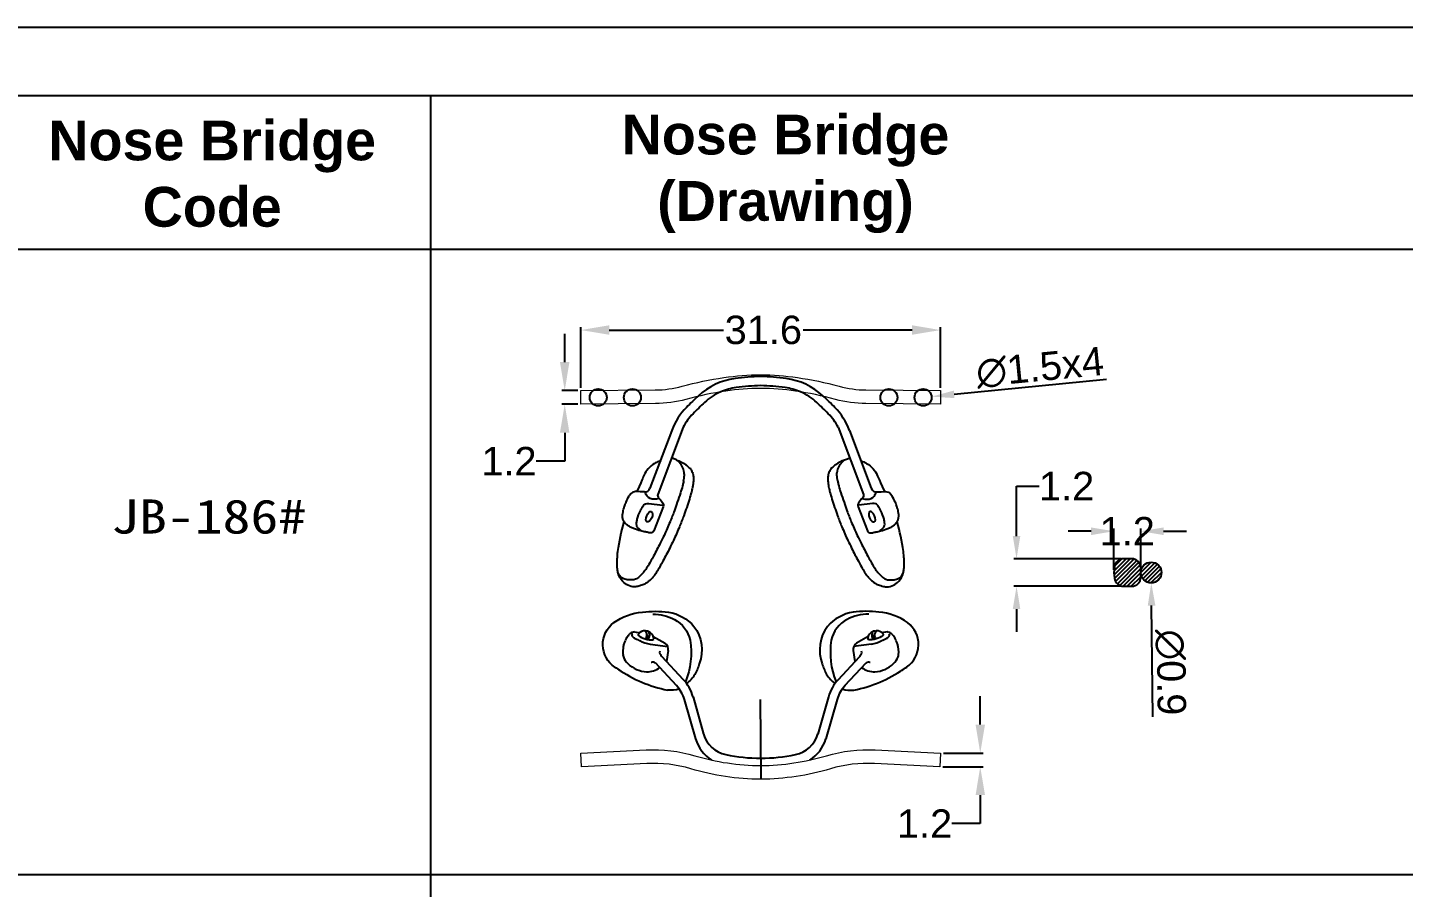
# Model space of a CAD drawing. Header units: inches. Extents: x 3613 to 8393, y -2205 to -794.
# Drawn here: x 7100.3 to 7221.2, y -964.2 to -888.6 of the extents above; entities that cross this region are included whole.
import ezdxf

# ---------------------------------------------------------------- set-up
doc = ezdxf.new("R2010")
doc.units = ezdxf.units.IN
doc.header["$MEASUREMENT"] = 0
doc.layers.add('Dimension', color=3, linetype='Continuous')
doc.styles.get("Standard").update_dxf_attribs({"font": 'arial.ttf'})
doc.dimstyles.get("Standard").update_dxf_attribs({"dimtxt": 2, "dimasz": 2, "dimexe": 0.25, "dimexo": 0.25, "dimgap": 0.25, "dimtad": 1, "dimzin": 0, "dimdsep": 46, "dimtxsty": 'Standard', "dimcen": 0, "dimclrd": 3, "dimclre": 3, "dimclrt": 256, "dimazin": 0, "dimtfac": 1, "dimtofl": 0, "dimtmove": 0, "dimatfit": 3, "dimfxl": 1, "dimtolj": 1, "dimtzin": 0, "dimarcsym": 0})
doc.dimstyles.new('Standard$0', dxfattribs={"dimtxt": 2.3, "dimasz": 2, "dimexe": 1, "dimexo": 1, "dimgap": 1, "dimtad": 0, "dimtih": 1, "dimtoh": 1, "dimdec": 1, "dimzin": 0, "dimdsep": 46, "dimtxsty": 'Standard', "dimcen": 0, "dimclrd": 4, "dimclre": 4, "dimclrt": 4, "dimadec": 1, "dimazin": 0, "dimtfac": 1, "dimtdec": 1, "dimtofl": 0, "dimtmove": 0, "dimatfit": 0, "dimfxl": 1, "dimtolj": 1, "dimtzin": 0, "dimarcsym": 0})

# ---------------------------------------------------------------- blocks, each defined once
blk = doc.blocks.new('*D616')
at = {"layer": 'Defpoints', "color": 0, "transparency": 16777216}
for p in [(7148.96, -915.24), (7148.96, -920.56), (7180.57, -920.56)]:
    blk.add_point(p, dxfattribs=at)
at = {"layer": 'Dimension', "color": 3, "lineweight": -2, "transparency": 16777216}
for p, q in [((7148.96, -920.31), (7148.96, -914.99)), ((7151.46, -915.24), (7161.51, -915.24)), ((7178.07, -915.24), (7168.5, -915.24)), ((7180.57, -920.31), (7180.57, -914.99))]:
    blk.add_line(p, q, dxfattribs=at)
at = {"layer": 'Dimension', "color": 3, "transparency": 16777216}
for points in [[(7151.46, -914.82), (7151.46, -915.65), (7148.96, -915.24)], [(7178.07, -914.82), (7178.07, -915.65), (7180.57, -915.24)]]:
    blk.add_solid(points, dxfattribs=at)
at = {"layer": 'Dimension', "transparency": 16777216, "insert": (7165, -915.24), "char_height": 2.5, "attachment_point": 5}
blk.add_mtext('\\A1;31.6', dxfattribs=at)
blk = doc.blocks.new('*D617')
at = {"layer": 'Defpoints', "color": 0, "transparency": 16777216}
for p in [(7178.29, -921.23), (7179.78, -921.09)]:
    blk.add_point(p, dxfattribs=at)
at = {"layer": 'Dimension', "color": 3, "lineweight": -2, "transparency": 16777216}
blk.add_line((7195.16, -919.59), (7181.77, -920.89), dxfattribs=at)
at = {"layer": 'Dimension', "color": 3, "transparency": 16777216}
blk.add_solid([(7181.74, -920.56), (7181.8, -921.22), (7179.78, -921.09)], dxfattribs=at)
at = {"layer": 'Dimension', "transparency": 16777216, "insert": (7189.31, -918.55), "char_height": 2.5, "attachment_point": 5, "rotation": 5.5595}
blk.add_mtext('\\A1;∅1.5x4', dxfattribs=at)
blk = doc.blocks.new('*D618')
at = {"layer": 'Defpoints', "color": 0, "transparency": 16777216}
for p in [(7147.55, -920.56), (7148.96, -920.56), (7148.96, -921.76)]:
    blk.add_point(p, dxfattribs=at)
at = {"layer": 'Dimension', "color": 3, "lineweight": -2, "transparency": 16777216}
for p, q in [((7147.55, -918.06), (7147.55, -915.56)), ((7148.71, -920.56), (7147.3, -920.56)), ((7148.71, -921.76), (7147.3, -921.76)), ((7147.55, -924.26), (7147.55, -926.76)), ((7147.55, -926.76), (7145.05, -926.76))]:
    blk.add_line(p, q, dxfattribs=at)
at = {"layer": 'Dimension', "color": 3, "transparency": 16777216}
for points in [[(7147.13, -918.06), (7147.96, -918.06), (7147.55, -920.56)], [(7147.13, -924.26), (7147.96, -924.26), (7147.55, -921.76)]]:
    blk.add_solid(points, dxfattribs=at)
at = {"layer": 'Dimension', "transparency": 16777216, "insert": (7142.65, -926.76), "char_height": 2.5, "attachment_point": 5}
blk.add_mtext('\\A1;1.2', dxfattribs=at)
blk = doc.blocks.new('rwerq')
at = {"color": 7}
for p, q in [((2748.79, -879.87), (2749.25, -879.94)), ((2749.13, -880.06), (2749.12, -880.1)), ((2750.07, -880.44), (2749.89, -880.12)), ((2769.7, -880.44), (2769.89, -880.12)), ((2770.99, -879.87), (2770.53, -879.94)), ((2770.64, -880.06), (2770.66, -880.1)), ((2750.07, -880.44), (2749.82, -880.39)), ((2750.16, -880.94), (2751.72, -881.16)), ((2750.44, -880.26), (2751.48, -880.85)), ((2750.49, -880.45), (2750.48, -880.49)), ((2769.62, -880.94), (2768.05, -881.16)), ((2769.33, -880.26), (2768.3, -880.85)), ((2769.29, -880.45), (2769.3, -880.49)), ((2769.7, -880.44), (2769.95, -880.39)), ((2752.48, -884.58), (2750.63, -882.59)), ((2753.07, -884.04), (2751.22, -882.05)), ((2751.76, -881.51), (2751.62, -882.48)), ((2766.71, -884.04), (2768.56, -882.05)), ((2767.29, -884.58), (2769.14, -882.59)), ((2768.02, -881.51), (2768.15, -882.48)), ((2753.17, -885.81), (2754.16, -889.28)), ((2753.94, -885.59), (2754.87, -888.85)), ((2765.83, -885.59), (2764.91, -888.85)), ((2766.6, -885.81), (2765.61, -889.28))]:
    blk.add_line(p, q, dxfattribs=at)
at = {"color": 6}
blk.add_line((2759.84, -885.82), (2759.9, -892.82), dxfattribs=at)
at = {"color": 7}
for points in [[(2747.06, -882.97, -0.513744), (2746.98, -879.05, -0.142615), (2749.5, -878.14, -0.067415), (2751.78, -878.13, -0.174323), (2754.02, -879.38, -0.255544), (2754.49, -882.67, -0.061993), (2754.09, -883.61, -0.111596), (2753.36, -884.39)], [(2750.4, -878.31, -0.120464), (2752.3, -878.77, -0.223282), (2753.68, -880.6, -0.137772), (2753.27, -884.27, -0.128973)], [(2772.71, -882.97, 0.513744), (2772.79, -879.05, 0.142615), (2770.27, -878.14, 0.067415), (2768, -878.13, 0.174323), (2765.75, -879.38, 0.255544), (2765.29, -882.67, 0.061993), (2765.68, -883.61, 0.111596), (2766.42, -884.39)], [(2769.38, -878.31, 0.120464), (2767.47, -878.77, 0.223282), (2766.09, -880.6, 0.137772), (2766.51, -884.27, 0.128973)], [(2752.73, -884.88, -0.107565), (2751.7, -884.98)], [(2767.05, -884.88, 0.107565), (2768.07, -884.98)]]:
    blk.add_lwpolyline(points, format="xyb", dxfattribs=at)
at = {"color": 6, "lineweight": 9}
blk.add_lwpolyline([(2759.9, -892.82, -0.071306), (2753.74, -891.9, 0.085126), (2749.88, -891.44), (2744.14, -891.72), (2744.08, -890.52), (2749.82, -890.24, -0.085126), (2754.09, -890.75, 0.071065), (2759.89, -891.62, 0.070837), (2765.67, -890.75, -0.085126), (2769.94, -890.24), (2775.68, -890.52), (2775.62, -891.72), (2769.88, -891.44, 0.085126), (2766.02, -891.9, -0.070858)], format="xyb", close=True, dxfattribs=at)
at = {"color": 7}
for centre, radius, start, end in [((2749.97, -881.58), 2.21, 138.6019, 141.7182), ((2748.84, -880.58), 0.711, 133.0989, 138.6019), ((2748.54, -880.26), 0.273, 124.3945, 133.0989), ((2750.35, -882.9), 3.47, 121.9562, 124.3945), ((2748.75, -880.34), 0.449, 106.65, 121.9562), ((2748.71, -880.16), 0.157, 128.9411, 248.3187), ((2748.88, -880.78), 0.911, 95.9247, 106.65), ((2749.71, -880.5), 0.726, 85.9683, 142.3848), ((2749.34, -880.13), 0.546, 331.677, 41.5193), ((2749.89, -880.09), 0.294, 67.9246, 111.0351), ((2749.59, -880.18), 0.546, 331.677, 41.0389), ((2749.73, -880.53), 0.759, 5.8058, 69.2025), ((2770.04, -880.53), 0.759, 110.7975, 174.1942), ((2770.18, -880.18), 0.546, 138.9611, 208.323), ((2769.88, -880.09), 0.294, 68.9649, 112.0754), ((2770.43, -880.13), 0.546, 138.4807, 208.323), ((2770.07, -880.5), 0.726, 37.6152, 94.0317), ((2770.89, -880.78), 0.911, 73.35, 84.0753), ((2771.06, -880.16), 0.157, 291.6813, 51.0589), ((2771.03, -880.34), 0.449, 58.0438, 73.35), ((2769.43, -882.9), 3.47, 55.6055, 58.0438), ((2771.23, -880.26), 0.273, 46.9011, 55.6055), ((2770.93, -880.58), 0.711, 41.3981, 46.9011), ((2769.81, -881.58), 2.21, 38.2818, 41.3981), ((2750.63, -881.69), 2.86, 170.7878, 175.785), ((2750.23, -881.63), 2.47, 163.383, 170.7878), ((2749.98, -881.55), 2.2, 155.545, 163.383), ((2750.64, -881.85), 2.93, 149.7665, 155.545), ((2749.42, -881.14), 1.51, 141.7182, 149.7665), ((2749.41, -879.3), 1.26, 233.0984, 240.522), ((2751.96, -874.79), 6.45, 240.522, 243.1849), ((2750.57, -877.54), 3.37, 243.1849, 246.8701), ((2750.59, -878.18), 2.79, 241.4533, 261.1579), ((2751.1, -881.4), 0.665, 350.7642, 55.6846), ((2768.67, -881.4), 0.665, 124.3154, 189.2358), ((2769.19, -878.18), 2.79, 278.8421, 298.5467), ((2769.2, -877.54), 3.37, 293.1299, 296.8151), ((2767.81, -874.79), 6.45, 296.8151, 299.478), ((2770.36, -879.3), 1.26, 299.478, 306.9016), ((2770.36, -881.14), 1.51, 30.2335, 38.2818), ((2769.13, -881.85), 2.93, 24.455, 30.2335), ((2769.79, -881.55), 2.2, 16.617, 24.455), ((2769.54, -881.63), 2.47, 9.2122, 16.617), ((2769.15, -881.69), 2.86, 4.215, 9.2122), ((2749.66, -881.62), 1.9, 175.785, 181.9257), ((2749.58, -881.62), 1.81, 181.9257, 188.3421), ((2749.1, -881.69), 1.33, 188.3421, 195.8403), ((2749.24, -881.55), 1.51, 199.5335, 226.9917), ((2750.86, -883.85), 1.41, 112.6253, 114.8186), ((2750.36, -882.65), 0.106, 106.6924, 112.6253), ((2750.46, -882.97), 0.445, 99.5039, 106.6924), ((2750.44, -882.84), 0.31, 91.2149, 99.5039), ((2750.44, -883.01), 0.476, 87.6031, 91.2149), ((2750.37, -883.02), 0.5, 55.8894, 79.8505), ((2751.31, -881.65), 0.312, 161.2786, 205.4427), ((2752.14, -881.19), 1.26, 208.4677, 223.1001), ((2767.64, -881.19), 1.26, 316.8999, 331.5323), ((2768.46, -881.65), 0.312, 334.5573, 18.7214), ((2769.41, -883.02), 0.5, 100.1495, 124.1106), ((2769.34, -883.01), 0.476, 88.7851, 92.3969), ((2769.34, -882.84), 0.31, 80.4961, 88.7851), ((2769.32, -882.97), 0.445, 73.3076, 80.4961), ((2769.41, -882.65), 0.106, 67.3747, 73.3076), ((2768.91, -883.85), 1.41, 65.1814, 67.3747), ((2770.53, -881.55), 1.51, 313.0083, 340.4665), ((2770.68, -881.69), 1.33, 344.1597, 351.6579), ((2770.2, -881.62), 1.81, 351.6579, 358.0743), ((2770.11, -881.62), 1.9, 358.0743, 4.215), ((2752.67, -874.8), 9.9, 235.5141, 238.7663), ((2753.97, -873.49), 11.71, 235.5927, 258.856), ((2750.1, -880.64), 2.76, 226.9917, 265.0519), ((2749.89, -881.48), 1.9, 269.1961, 306.6474), ((2765.81, -873.49), 11.71, 281.144, 304.4073), ((2769.89, -881.48), 1.9, 233.3526, 270.8039), ((2769.68, -880.64), 2.76, 274.9481, 313.0083), ((2767.11, -874.8), 9.9, 301.2337, 304.4859), ((2750.29, -886.63), 3, 15.8593, 42.9553), ((2750.29, -886.63), 3.8, 15.8593, 42.9553), ((2769.49, -886.63), 3.8, 137.0447, 164.1407), ((2769.49, -886.63), 3, 137.0447, 164.1407), ((2757.38, -888.29), 3.37, 197.1211, 237.8727), ((2757.34, -888.14), 2.57, 195.8593, 258.3823), ((2762.43, -888.14), 2.57, 281.6177, 344.1407), ((2762.39, -888.29), 3.37, 302.2914, 342.8789), ((2759.89, -875.77), 15.2, 258.3823, 270), ((2759.89, -875.77), 15.2, 270, 281.6177)]:
    blk.add_arc(centre, radius, start, end, dxfattribs=at)
blk.add_ellipse((2749.8, -880.3), major_axis=(-0.682, 0.199), ratio=0.267062, start_param=-0.011174, end_param=3.141593, dxfattribs=at)
at = {"color": 7, "extrusion": (0, 0, -1)}
blk.add_ellipse((2769.97, -880.3), major_axis=(0.682, 0.199), ratio=0.267062, start_param=-0.011174, end_param=3.141593, dxfattribs=at)
blk = doc.blocks.new('*D619')
at = {"layer": 'Defpoints', "color": 0, "transparency": 16777216}
for p in [(7180.57, -952.42), (7180.51, -953.62), (7184.06, -953.62)]:
    blk.add_point(p, dxfattribs=at)
at = {"layer": 'Dimension', "color": 3, "lineweight": -2, "transparency": 16777216}
for p, q in [((7184.06, -949.92), (7184.06, -947.42)), ((7180.82, -952.42), (7184.31, -952.42)), ((7180.76, -953.62), (7184.31, -953.62)), ((7184.06, -956.12), (7184.06, -958.62)), ((7184.06, -958.62), (7181.56, -958.62))]:
    blk.add_line(p, q, dxfattribs=at)
at = {"layer": 'Dimension', "color": 3, "transparency": 16777216}
for points in [[(7183.65, -949.92), (7184.48, -949.92), (7184.06, -952.42)], [(7183.65, -956.12), (7184.48, -956.12), (7184.06, -953.62)]]:
    blk.add_solid(points, dxfattribs=at)
at = {"layer": 'Dimension', "transparency": 16777216, "insert": (7179.17, -958.62), "char_height": 2.5, "attachment_point": 5}
blk.add_mtext('\\A1;1.2', dxfattribs=at)
blk = doc.blocks.new('*D613')
at = {"layer": 'Defpoints', "color": 0, "transparency": 16777216}
for p in [(7196.65, -935.35), (7187.25, -937.76), (7196.65, -937.76)]:
    blk.add_point(p, dxfattribs=at)
at = {"layer": 'Dimension', "color": 3, "lineweight": -2, "transparency": 16777216}
for p, q in [((7187.25, -933.35), (7187.25, -928.95)), ((7187.25, -928.95), (7189.25, -928.95)), ((7196.4, -935.35), (7187, -935.35)), ((7196.4, -937.76), (7187, -937.76)), ((7187.25, -939.76), (7187.25, -941.76))]:
    blk.add_line(p, q, dxfattribs=at)
at = {"layer": 'Dimension', "color": 3, "transparency": 16777216}
for points in [[(7186.92, -933.35), (7187.58, -933.35), (7187.25, -935.35)], [(7186.92, -939.76), (7187.58, -939.76), (7187.25, -937.76)]]:
    blk.add_solid(points, dxfattribs=at)
at = {"layer": 'Dimension', "transparency": 16777216, "insert": (7191.65, -928.95), "char_height": 2.5, "attachment_point": 5}
blk.add_mtext('\\A1;1.2', dxfattribs=at)
blk = doc.blocks.new('*D614')
at = {"layer": 'Defpoints', "color": 0, "transparency": 16777216}
for p in [(7198.17, -932.92), (7195.8, -936.57), (7198.17, -936.55)]:
    blk.add_point(p, dxfattribs=at)
at = {"layer": 'Dimension', "color": 3, "lineweight": -2, "transparency": 16777216}
for p, q in [((7193.8, -932.92), (7191.8, -932.92)), ((7195.8, -936.32), (7195.8, -932.67)), ((7198.17, -936.3), (7198.17, -932.67)), ((7200.17, -932.92), (7202.17, -932.92))]:
    blk.add_line(p, q, dxfattribs=at)
at = {"layer": 'Dimension', "color": 3, "transparency": 16777216}
for points in [[(7193.8, -932.59), (7193.8, -933.26), (7195.8, -932.92)], [(7200.17, -932.59), (7200.17, -933.26), (7198.17, -932.92)]]:
    blk.add_solid(points, dxfattribs=at)
at = {"layer": 'Dimension', "transparency": 16777216, "insert": (7196.98, -932.92), "char_height": 2.5, "attachment_point": 5}
blk.add_mtext('\\A1;1.2', dxfattribs=at)
blk = doc.blocks.new('*D615')
at = {"layer": 'Defpoints', "color": 0, "transparency": 16777216}
for p in [(7199.07, -935.64), (7199.09, -937.46)]:
    blk.add_point(p, dxfattribs=at)
at = {"layer": 'Dimension', "color": 3, "transparency": 16777216}
blk.add_line((7199.23, -949.24), (7199.11, -939.46), dxfattribs=at)
blk.add_solid([(7199.45, -939.46), (7198.78, -939.47), (7199.09, -937.46)], dxfattribs=at)
at = {"layer": 'Dimension', "transparency": 16777216, "insert": (7200.78, -945.33), "char_height": 2.5, "attachment_point": 5, "rotation": 270.6757}
blk.add_mtext('\\A1;∅0.9', dxfattribs=at)

msp = doc.modelspace()

# ---------------------------------------------------------------- hatches: boundary and pattern name
h = msp.add_hatch()
h.set_pattern_fill('ANSI31', color=6, scale=0.08, style=0)
h.set_pattern_definition([(45, (5810.44588, 188.3929), (-0.179605122, 0.179605122), [])])
h.paths.add_polyline_path([(7198.169, -936.552, 1), (7199.989, -936.552, 1)])
h.paths.add_polyline_path([(7195.798, -936.574), (7195.859, -937.058, 0.3782442), (7196.653, -937.759), (7197.369, -937.759, 0.4142136), (7198.169, -936.959), (7198.169, -936.146, 0.4142136), (7197.369, -935.346), (7196.654, -935.346, 0.3803161), (7195.86, -936.053)])

# ---------------------------------------------------------------- linework, layer by layer
for p, q in [((7421.585, -894.646), (7012.33, -894.646)), ((7135.759, -894.646), (7135.759, -1150.606)), ((7025.147, -908.139), (7421.585, -908.139)), ((7156.962, -924.056), (7155.041, -929.143)), ((7172.566, -924.056), (7174.488, -929.143)), ((7154.925, -930.47), (7156.145, -930.626)), ((7174.603, -930.47), (7173.383, -930.626)), ((7197.369, -935.346), (7196.654, -935.346)), ((7195.86, -936.053), (7195.798, -936.574)), ((7195.798, -936.574), (7195.859, -937.058)), ((7198.169, -936.959), (7198.169, -936.146)), ((7196.653, -937.759), (7197.369, -937.759)), ((7025.147, -963.101), (7421.585, -963.101))]:
    msp.add_line(p, q)
msp.add_lwpolyline([(7425.623, -1185.646), (7425.623, -888.646), (7005.623, -888.646), (7005.623, -1185.646)], close=True)
at = {"color": 0, "lineweight": 9}
msp.add_lwpolyline([(7148.962, -921.758), (7148.962, -920.558), (7155.51, -920.505, 0.0643228), (7157.876, -920.18, -0.0290956), (7161.536, -919.412, -0.0371805), (7164.764, -919.172, -0.0371805), (7167.993, -919.412, -0.0290956), (7171.653, -920.18, 0.0643228), (7174.018, -920.505), (7180.567, -920.558), (7180.567, -921.758), (7174.009, -921.705, -0.0643228), (7171.338, -921.338, 0.0290956), (7167.815, -920.599, 0.0371805), (7164.764, -920.372, 0.0371805), (7161.713, -920.599, 0.0290956), (7158.19, -921.338, -0.0643228), (7155.52, -921.705)], format="xyb", close=True, dxfattribs=at)
for points in [[(7157.96, -923.782), (7155.733, -929.68, 0.3000679), (7155.806, -930.002, -0.0494557), (7156.116, -930.366, -0.2856341), (7156.194, -930.781), (7155.379, -932.88, -0.3466997), (7155.059, -933.069)], [(7171.568, -923.782), (7173.796, -929.68, -0.3000679), (7173.723, -930.002, 0.0494557), (7173.413, -930.366, 0.2856341), (7173.334, -930.781), (7174.15, -932.88, 0.3466997), (7174.47, -933.069)], [(7157.403, -926.67, -0.0852305), (7158.176, -927.071, -0.0222342), (7158.296, -927.166, -0.0097125), (7158.562, -927.393, -0.0183546), (7158.652, -927.528, -0.0196429), (7158.726, -927.66, -0.0473703), (7158.799, -927.842, -0.0414031), (7158.844, -928.062, -0.0210017), (7158.857, -928.233, -0.0191066), (7158.856, -928.42, -0.0204937), (7158.827, -928.771, -0.0227266), (7158.774, -929.084, -0.0128701), (7158.678, -929.477, -0.0081503), (7158.499, -930.092, -0.0061706), (7158.264, -930.826, -0.0061441), (7158.009, -931.557, -0.0120278), (7157.625, -932.54, -0.0097407), (7157.099, -933.732, -0.0086312), (7156.77, -934.411, -0.0050715), (7156.178, -935.55, -0.013562), (7155.625, -936.522, -0.0318151), (7155.353, -936.914, -0.0315948), (7155.148, -937.141, -0.031673), (7154.916, -937.34, -0.0168853), (7154.699, -937.493, -0.0323217), (7154.578, -937.561, -0.018824), (7154.421, -937.63, -0.0145288), (7154.213, -937.705, -0.0144209), (7154.073, -937.746, -0.0108613), (7153.886, -937.791, -0.0427163), (7153.679, -937.817, -0.200115), (7152.626, -937.321, -0.1128926), (7152.239, -936.61, -0.0411718), (7152.178, -936.251, -0.026208), (7152.158, -935.991, -0.0080033), (7152.155, -935.623, -0.0112335), (7152.163, -935.361, -0.0132394), (7152.216, -934.692, -0.0354083), (7152.774, -932.091)], [(7172.125, -926.67, 0.0852305), (7171.352, -927.071, 0.0222342), (7171.232, -927.166, 0.0097125), (7170.967, -927.393, 0.0183546), (7170.877, -927.528, 0.0196429), (7170.802, -927.66, 0.0473703), (7170.73, -927.842, 0.0414031), (7170.685, -928.062, 0.0210017), (7170.672, -928.233, 0.0191066), (7170.672, -928.42, 0.0204937), (7170.701, -928.771, 0.0227266), (7170.755, -929.084, 0.0128701), (7170.851, -929.477, 0.0081503), (7171.029, -930.092, 0.0061706), (7171.265, -930.826, 0.0061441), (7171.52, -931.557, 0.0120278), (7171.903, -932.54, 0.0097407), (7172.429, -933.732, 0.0086312), (7172.759, -934.411, 0.0050715), (7173.351, -935.55, 0.013562), (7173.903, -936.522, 0.0318151), (7174.176, -936.914, 0.0315948), (7174.381, -937.141, 0.031673), (7174.613, -937.34, 0.0168853), (7174.83, -937.493, 0.0323217), (7174.95, -937.561, 0.018824), (7175.107, -937.63, 0.0145288), (7175.316, -937.705, 0.0144209), (7175.455, -937.746, 0.0108613), (7175.643, -937.791, 0.0427163), (7175.849, -937.817, 0.200115), (7176.903, -937.321, 0.1128926), (7177.29, -936.61, 0.0411718), (7177.35, -936.251, 0.026208), (7177.37, -935.991, 0.0080033), (7177.373, -935.623, 0.0112335), (7177.365, -935.361, 0.0132394), (7177.312, -934.692, 0.0354083), (7176.755, -932.091)], [(7157.995, -928.515, -0.0062113), (7157.978, -928.6, -0.0148709), (7157.897, -928.941, -0.0081503), (7157.719, -929.555, -0.0054676), (7157.439, -930.379, -0.0061441), (7157.184, -931.11, -0.0120278), (7156.801, -932.093, -0.0097407), (7156.275, -933.286, -0.0086312), (7155.945, -933.964, -0.0050715), (7155.353, -935.103, -0.013562), (7154.801, -936.075, -0.0318151), (7154.528, -936.467, -0.0318151)], [(7171.533, -928.515, 0.0062113), (7171.551, -928.6, 0.0148709), (7171.632, -928.941, 0.0081503), (7171.81, -929.555, 0.0054676), (7172.09, -930.379, 0.0061441), (7172.344, -931.11, 0.0120278), (7172.728, -932.093, 0.0097407), (7173.254, -933.286, 0.0086312), (7173.583, -933.964, 0.0050715), (7174.175, -935.103, 0.013562), (7174.728, -936.075, 0.0318151), (7175, -936.467, 0.0318151)], [(7153.597, -932.696, -0.0252137), (7153.307, -932.553, -0.0315835), (7153.063, -932.396, -0.0581077), (7152.851, -932.198, -0.0682494), (7152.718, -931.989, -0.0670042), (7152.637, -931.725, -0.0718514), (7152.632, -931.467, -0.0168902), (7152.671, -931.222, -0.0180591), (7152.723, -930.996, -0.0159675), (7152.799, -930.746, -0.0106375), (7152.933, -930.377, -0.0504547), (7153.22, -929.819)], [(7175.932, -932.696, 0.0252137), (7176.221, -932.553, 0.0315835), (7176.465, -932.396, 0.0581077), (7176.677, -932.198, 0.0682494), (7176.81, -931.989, 0.0670042), (7176.891, -931.725, 0.0718514), (7176.896, -931.467, 0.0168902), (7176.858, -931.222, 0.0180591), (7176.805, -930.996, 0.0159675), (7176.729, -930.746, 0.0106375), (7176.595, -930.377, 0.0504547), (7176.308, -929.819)], [(7152.736, -937.12, -0.3035749), (7152.191, -936.363)], [(7176.793, -937.12, 0.3035749), (7177.338, -936.363)]]:
    msp.add_lwpolyline(points, format="xyb")
for centre, radius in [((7150.493, -921.158), 0.75), ((7153.493, -921.158), 0.75), ((7176.035, -921.158), 0.75), ((7179.035, -921.158), 0.75), ((7199.079, -936.552), 0.91)]:
    msp.add_circle(centre, radius)
for centre, radius, start, end in [((7163.276, -925.302), 5.85, 97.45889, 132.92592), ((7165.416, -941.647), 22.335, 91.66889, 97.45889), ((7164.112, -941.647), 22.335, 82.54111, 88.33111), ((7166.252, -925.302), 5.85, 47.07408, 82.54111), ((7179.836, -943.105), 30.164, 132.92592, 135.69714), ((7163.276, -925.302), 5.05, 113.50548, 132.92592), ((7163.276, -925.302), 5.05, 97.45889, 113.50548), ((7165.416, -941.647), 21.535, 91.73882, 97.45889), ((7164.112, -941.647), 21.535, 82.54111, 88.26118), ((7166.252, -925.302), 5.05, 66.49452, 82.54111), ((7166.252, -925.302), 5.05, 47.07408, 66.49452), ((7149.693, -943.105), 30.164, 44.30286, 47.07408), ((7162.435, -926.123), 5.85, 135.69714, 159.31165), ((7179.836, -943.105), 29.364, 132.92592, 135.69714), ((7149.693, -943.105), 29.364, 44.30286, 47.07408), ((7167.094, -926.123), 5.85, 20.68835, 44.30286), ((7162.435, -926.123), 5.05, 135.69714, 152.38334), ((7167.094, -926.123), 5.05, 27.61666, 44.30286), ((7154.573, -928.967), 0.5, 266.8329, 339.31165), ((7174.955, -928.967), 0.5, 200.68835, 273.1671), ((7196.654, -936.146), 0.8, 90, 173.29047), ((7197.369, -936.146), 0.8, 0, 90), ((7197.369, -936.959), 0.8, 270, 0), ((7196.653, -936.959), 0.8, 187.12467, 270)]:
    msp.add_arc(centre, radius, start, end)
msp.add_ellipse((7154.972, -931.653), major_axis=(0.19, 0.455), ratio=0.4789694)
at = {"extrusion": (0, 0, -1)}
msp.add_ellipse((7174.556, -931.653), major_axis=(-0.19, 0.455), ratio=0.4789694, dxfattribs=at)
for points, knots in [([(7156, -926.712), (7155.931, -926.737), (7155.869, -926.761), (7155.815, -926.783), (7155.638, -926.853), (7155.292, -927.032), (7154.822, -927.452), (7154.594, -927.83), (7154.459, -928.124), (7153.886, -929.436)], [2.3619917, 2.3619917, 2.3619917, 2.3619917, 2.4778831, 2.4778831, 2.4778831, 2.8559402, 3.8337301, 4.8715972, 5.1244061, 5.1244061, 5.1244061, 5.1244061]), ([(7157.995, -928.515), (7158.015, -928.417), (7158.04, -928.27), (7158.067, -927.964), (7158.06, -927.781), (7157.9, -927.103), (7157.37, -926.616), (7157.001, -926.498), (7156.982, -926.492), (7156.963, -926.486), (7156.943, -926.48)], [0, 0, 0, 0, 0.3501015, 0.7350659, 1.1645473, 1.5297008, 1.613926, 1.613926, 1.613926, 1.618178, 1.618178, 1.618178, 1.618178]), ([(7171.533, -928.515), (7171.514, -928.417), (7171.488, -928.27), (7171.462, -927.964), (7171.468, -927.781), (7171.628, -927.103), (7172.159, -926.616), (7172.528, -926.498), (7172.546, -926.492), (7172.566, -926.486), (7172.586, -926.48)], [0, 0, 0, 0, 0.3501015, 0.7350659, 1.1645473, 1.5297008, 1.613926, 1.613926, 1.613926, 1.618178, 1.618178, 1.618178, 1.618178]), ([(7173.528, -926.712), (7173.598, -926.737), (7173.659, -926.761), (7173.714, -926.783), (7173.891, -926.853), (7174.237, -927.032), (7174.707, -927.452), (7174.934, -927.83), (7175.07, -928.124), (7175.643, -929.436)], [2.3619917, 2.3619917, 2.3619917, 2.3619917, 2.4778831, 2.4778831, 2.4778831, 2.8559402, 3.8337301, 4.8715972, 5.1244061, 5.1244061, 5.1244061, 5.1244061]), ([(7154.546, -929.466), (7153.93, -929.432), (7153.742, -929.435), (7153.469, -929.465), (7153.22, -929.819)], [1.38839886, 1.38839886, 1.38839886, 1.38839886, 1.62410758, 2.02426073, 2.02426073, 2.02426073, 2.02426073]), ([(7155.861, -930.058), (7155.776, -930.068), (7155.691, -930.078), (7155.605, -930.089), (7155.546, -930.096), (7155.258, -930.131), (7154.841, -929.999), (7154.72, -929.726), (7154.693, -929.667), (7154.692, -929.663), (7154.69, -929.66), (7154.689, -929.656), (7154.661, -929.594), (7154.633, -929.532), (7154.606, -929.469)], [-0.2604316, -0.2604316, -0.2604316, -0.2604316, 0, 0, 0, 0.1811987, 0.876975, 1.0686435, 1.0686435, 1.0686435, 1.0797287, 1.0797287, 1.0797287, 1.2821594, 1.2821594, 1.2821594, 1.2821594]), ([(7173.667, -930.058), (7173.753, -930.068), (7173.838, -930.078), (7173.923, -930.089), (7173.983, -930.096), (7174.27, -930.131), (7174.687, -929.999), (7174.809, -929.726), (7174.835, -929.667), (7174.837, -929.663), (7174.838, -929.66), (7174.84, -929.656), (7174.867, -929.594), (7174.895, -929.532), (7174.923, -929.469)], [-0.2604316, -0.2604316, -0.2604316, -0.2604316, 0, 0, 0, 0.1811987, 0.876975, 1.0686435, 1.0686435, 1.0686435, 1.0797287, 1.0797287, 1.0797287, 1.2821594, 1.2821594, 1.2821594, 1.2821594]), ([(7174.983, -929.466), (7175.598, -929.432), (7175.786, -929.435), (7176.059, -929.465), (7176.308, -929.819)], [1.38839886, 1.38839886, 1.38839886, 1.38839886, 1.62410758, 2.02426073, 2.02426073, 2.02426073, 2.02426073]), ([(7154.323, -932.918), (7154.231, -932.84), (7154.139, -932.763), (7154.046, -932.685), (7154.005, -932.651), (7153.923, -932.582), (7153.861, -932.398), (7153.861, -932.156), (7153.947, -931.707), (7154.143, -931.229), (7154.374, -930.773), (7154.609, -930.474), (7154.831, -930.471), (7154.925, -930.47)], [-0.3551728, -0.3551728, -0.3551728, -0.3551728, 0, 0, 0, 0.1584672, 0.3156548, 0.5612911, 0.8790923, 1.6835145, 2.0829171, 2.4493406, 2.7209381, 2.7209381, 2.7209381, 2.7209381]), ([(7175.205, -932.918), (7175.297, -932.84), (7175.39, -932.763), (7175.482, -932.685), (7175.523, -932.651), (7175.605, -932.582), (7175.667, -932.398), (7175.667, -932.156), (7175.582, -931.707), (7175.386, -931.229), (7175.154, -930.773), (7174.919, -930.474), (7174.698, -930.471), (7174.603, -930.47)], [-0.3551728, -0.3551728, -0.3551728, -0.3551728, 0, 0, 0, 0.1584672, 0.3156548, 0.5612911, 0.8790923, 1.6835145, 2.0829171, 2.4493406, 2.7209381, 2.7209381, 2.7209381, 2.7209381]), ([(7155.059, -933.069), (7155.02, -933.064), (7154.878, -933.038), (7154.601, -932.978), (7154.145, -932.885), (7153.806, -932.768), (7153.597, -932.696)], [0.1601513, 0.1601513, 0.1601513, 0.1601513, 0.2759323, 0.5943367, 1.0088411, 1.6707309, 1.6707309, 1.6707309, 1.6707309]), ([(7174.47, -933.069), (7174.508, -933.064), (7174.651, -933.038), (7174.927, -932.978), (7175.383, -932.885), (7175.723, -932.768), (7175.932, -932.696)], [0.1601513, 0.1601513, 0.1601513, 0.1601513, 0.2759323, 0.5943367, 1.0088411, 1.6707309, 1.6707309, 1.6707309, 1.6707309]), ([(7154.528, -936.467), (7154.449, -936.571), (7154.331, -936.728), (7153.593, -937.33), (7152.736, -937.12)], [0, 0, 0, 0, 0.45555211, 0.68552775, 0.68552775, 0.68552775, 0.68552775]), ([(7175, -936.467), (7175.079, -936.571), (7175.198, -936.728), (7175.935, -937.33), (7176.793, -937.12)], [0, 0, 0, 0, 0.45555211, 0.68552775, 0.68552775, 0.68552775, 0.68552775])]:
    msp.add_open_spline(points, degree=3, knots=knots)

# ---------------------------------------------------------------- block references
msp.add_blockref('rwerq', (4404.884, -61.902))

# ---------------------------------------------------------------- texts
at = {"char_height": 3.5, "width": 34.34827, "attachment_point": 5}
for s, insert in [('{\\fArial|b1|i0|c0|p34;Nose Bridge Code}', (7116.572, -901.512)), ('{\\fArial|b1|i0|c0|p34;Nose Bridge (Drawing)}', (7166.949, -901.512))]:
    msp.add_mtext(s, dxfattribs=dict(at, insert=insert))
at = {"color": 0, "lineweight": 9, "insert": (7107.689, -930.128), "char_height": 3, "width": 14.41517, "attachment_point": 1}
msp.add_mtext('{\\fSimSun|b1|i0|c0|p2;\\W1.2;JB-186\\fSimSun|b1|i0|c134|p2;#}', dxfattribs=at)

# ---------------------------------------------------------------- dimensions: what is measured, and where the dimension line sits
at = {"layer": 'Dimension'}
for base, p1, p2, override, picture, middle in [((7148.962, -915.237), (7180.567, -920.558), (7148.962, -920.558), {"dimtxt": 2.5, "dimasz": 2.5, "dimexe": 0.25, "dimexo": 0.25, "dimgap": 0.25, "dimclrd": 3, "dimclre": 3, "dimclrt": 256, "dimadec": 2, "dimtdec": 2, "dimatfit": 3}, '*D616', (7165.002, -915.237)), ((7198.169, -932.925), (7195.798, -936.574), (7198.169, -936.552), {"dimtxt": 2.5, "dimexe": 0.25, "dimexo": 0.25, "dimgap": 0.25, "dimlfac": 0.5, "dimclrd": 3, "dimclre": 3, "dimclrt": 256, "dimadec": 0, "dimtdec": 2, "dimatfit": 3}, '*D614', (7196.984, -932.925))]:
    dim = msp.add_linear_dim(base=base, p1=p1, p2=p2, dimstyle='Standard$0', override=override, dxfattribs=at)
    dim.commit()
    dim.dimension.update_dxf_attribs({"geometry": picture, "text_midpoint": middle, "dimtype": 160})
for base, p1, p2, override, picture, middle in [((7147.545, -920.558), (7148.962, -921.758), (7148.962, -920.558), {"dimtxt": 2.5, "dimasz": 2.5, "dimexe": 0.25, "dimexo": 0.25, "dimgap": 0.25, "dimclrd": 3, "dimclre": 3, "dimclrt": 256, "dimadec": 2, "dimtdec": 2, "dimatfit": 3}, '*D618', (7142.65, -926.758)), ((7187.25, -937.759), (7196.654, -935.346), (7196.654, -937.759), {"dimtxt": 2.5, "dimexe": 0.25, "dimexo": 0.25, "dimgap": 0.25, "dimlfac": 0.5, "dimclrd": 3, "dimclre": 3, "dimclrt": 256, "dimadec": 0, "dimtdec": 2, "dimatfit": 3}, '*D613', (7191.645, -928.951))]:
    dim = msp.add_linear_dim(base=base, p1=p1, p2=p2, angle=90, dimstyle='Standard$0', override=override, dxfattribs=at)
    dim.commit()
    dim.dimension.update_dxf_attribs({"geometry": picture, "text_midpoint": middle, "dimtype": 160})
dim = msp.add_diameter_dim_2p(p1=(7178.289, -921.231), p2=(7179.782, -921.086), text='<>x4', dimstyle='Standard', override={"dimtxt": 2.5, "dimasz": 2, "dimexe": 0.25, "dimexo": 0.25, "dimgap": 0.25, "dimtad": 3, "dimtih": 0, "dimtoh": 0, "dimdec": 1, "dimcen": 0, "dimclrd": 3, "dimclre": 3, "dimclrt": 256, "dimadec": 2, "dimtdec": 2}, dxfattribs=at)
dim.commit()
dim.dimension.update_dxf_attribs({"geometry": '*D617', "text_midpoint": (7189.306, -918.555)})
dim = msp.add_diameter_dim_2p(p1=(7199.068, -935.642), p2=(7199.089, -937.462), dimstyle='Standard', override={"dimtxt": 2.5, "dimdec": 1, "dimlfac": 0.5, "dimtfillclr": 256, "dimlwd": 65535, "dimlwe": 65535, "dimarcsym": 1}, dxfattribs=at)
dim.commit()
dim.dimension.update_dxf_attribs({"geometry": '*D615', "text_midpoint": (7199.183, -945.35)})
dim = msp.add_linear_dim(base=(7184.065, -953.619), p1=(7180.567, -952.42), p2=(7180.508, -953.619), angle=90, dimstyle='Standard$0', override={"dimtxt": 2.5, "dimasz": 2.5, "dimexe": 0.25, "dimexo": 0.25, "dimgap": 0.25, "dimclrd": 3, "dimclre": 3, "dimclrt": 256, "dimadec": 2, "dimtdec": 2, "dimatfit": 3}, dxfattribs=at)
dim.commit()
dim.dimension.update_dxf_attribs({"geometry": '*D619', "text_midpoint": (7179.169, -958.619)})

doc.saveas('drawing.dxf')
